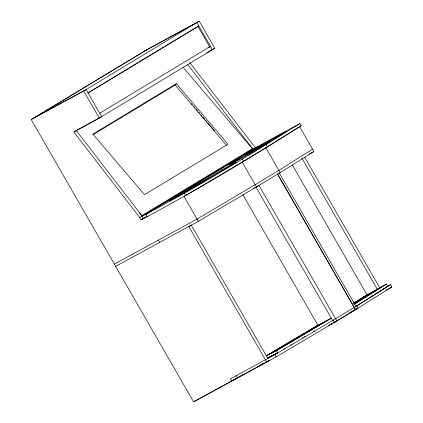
<?xml version="1.0" encoding="UTF-8"?>
<svg xmlns="http://www.w3.org/2000/svg" width="423" height="423" viewBox="0 0 423 423"><rect width="100%" height="100%" fill="white"/><g stroke="black" fill="none" stroke-linecap="round" stroke-linejoin="round"><path stroke-width="0.63" d="M92.864 134.842L175.175 85.081L176.375 83.664L227.955 144.264L144.518 194.702L92.938 134.102L176.375 83.664M182.953 67.114L252.42 148.743L251.225 150.16L141.636 216.412M266.342 355.69L317.853 325.202L331.32 318.175L276.415 350.672L266.458 355.87M266.31 355.796L317.853 325.202M146.945 216.692L145.644 214.435C198.339 186.384 249.337 155.257 299.886 123.527L301.181 125.784C248.782 158.725 195.817 190.863 141.123 219.86L139.828 217.612L73.829 131.944L101.684 116.637L86.102 89.539L33.618 118.102M265.84 147.791L299.563 126.667L313.887 151.487L280.148 172.621L256.46 186.94L242.162 162.104L265.877 147.77L280.148 172.621M278.826 170.374L312.586 149.229M348.689 313.475L355.542 309.657L277.604 174.16L279.328 173.081L355.933 306.337L387.806 286.376L386.506 284.119L363.087 297.163L353.58 303.117M353.565 303.397L364.716 296.412L386.506 284.119L354.638 304.079M354.125 304.132L380.325 287.714M371.59 296.259L373.266 295.212M376.052 293.467L377.168 292.769M379.394 291.373L380.51 290.675M356.753 305.882L390.492 284.748L391.793 287.005L358.054 308.14L334.366 322.458L333.07 320.2L356.753 305.882L358.054 308.14M335.053 321.898L357.25 308.589L351.534 311.767M115.638 266.347L198.355 221.329L258.95 185.433L336.872 320.941L276.261 356.848L193.57 401.85L31.207 119.556L146.739 49.713L199.222 21.15L214.805 48.254L99.278 118.096L73.829 131.944M36.003 116.801L146.733 49.861M31.207 119.556L83.696 90.993L199.222 21.15M87.82 93.018L197.969 26.427L209.982 47.318M88.047 92.923L198.762 25.993L197.573 26.644M99.738 113.253L210.453 46.319L208.137 47.577M77.932 129.464L79.63 128.439M252.42 148.743L141.71 215.672L139.579 213.171M139.828 217.612L142.234 216.158L143.529 218.405L141.123 219.86M145.644 214.435L261.171 144.592L299.886 123.527M255.148 184.692L278.863 170.353M190.736 225.364L188.806 226.527L266.728 362.035L269.134 360.581L193.57 401.85M236.24 378.358L231.73 381.081L230.429 378.823L274.966 354.59L333.07 320.2M243.748 374.17L237.552 377.913L236.251 375.656M242.168 162.104L184.058 196.499L198.355 221.329M197.044 219.082L255.164 184.682M331.32 318.175L276.415 350.672L277.71 352.935L267.759 358.128M267.643 357.948L268.774 357.282M270.979 356.134L272.116 355.463M275.822 353.66L276.959 352.988M283.357 349.435L284.494 348.764M290.728 345.073L291.865 344.401M302.07 338.358L303.206 337.686M304.338 337.015L305.469 336.343M313.411 331.648L314.543 330.976M258.691 366.175L257.559 366.841L258.702 366.249M259.822 365.504L263.212 363.5M259.267 365.953L263.222 363.611M382.752 289.321L383.873 288.666M267.611 358.054L270.413 356.467M144.333 51.167L196.817 22.604L212.399 49.708L206.614 52.854M210.178 50.771L214.805 48.254M244.283 153.93L258.765 146.046M299.447 126.731L301.181 125.784M141.694 216.439L148.071 212.97M142.419 219.008L147.056 216.486M309.261 154.004L313.887 151.487M114.326 264.095L197.06 219.072M386.448 286.947L390.492 284.748M386.014 290.152L387.167 289.522M388.325 288.893L391.793 287.005M334.963 321.982L336.872 320.941L333.366 322.775M253.086 188.7L256.01 187.178L332.615 320.433M316.177 326.355L325.155 321.67M269.113 354.21L278.091 349.525M331.024 323.997L332.192 323.384M328.666 325.43L333.932 322.686M270.974 356.177L277.144 352.956M267.711 358.011L274.125 354.67M363.087 297.163L364.716 296.412M191.413 103.609L192.264 104.608M193.972 106.617L194.823 107.622M196.108 109.123L197.388 110.63M198.667 112.132L199.524 113.137M200.803 114.644L202.083 116.145M202.934 117.15L204.642 119.154M205.499 120.158L206.778 121.665M207.63 122.665L214.461 130.691M175.175 85.081L226.326 145.179M189.763 62.62L255.355 147.77L252.949 149.229L187.759 64.597M76.24 130.485L142.234 216.158M304.655 157.261L379.944 288.195M301.922 158.144L377.538 289.655M292.282 164.896L367.243 295.254M266.146 144.661L267.447 146.918M277.62 174.149L355.542 309.657M242.458 158.979L243.759 161.237M242.887 194.765L318.175 325.699M184.354 193.369L185.655 195.627M274.966 354.59L276.261 356.848M191.217 225.073L267.822 358.297M83.696 90.993L99.278 118.096M158.345 240.137L159.645 242.4M182.17 192.587L181.932 192.777L195.484 184.988L182.17 192.587M186.427 190.176L191.074 187.521L186.427 190.176M227.484 165.187L227.246 165.377L240.803 157.594L227.484 165.187M231.741 162.776L236.388 160.127L231.741 162.776M245.16 155.326L230.361 164.589L255.73 150.461L270.53 141.192L245.16 155.326M261.091 145.343L246.297 154.612L271.666 140.478L286.466 131.209L261.091 145.343M194.443 185.956L168.941 201.052L183.519 193.448L209.015 178.353L194.443 185.956M221.906 169.702L196.404 184.798L210.977 177.195L236.478 162.099L221.906 169.702"/></g></svg>
